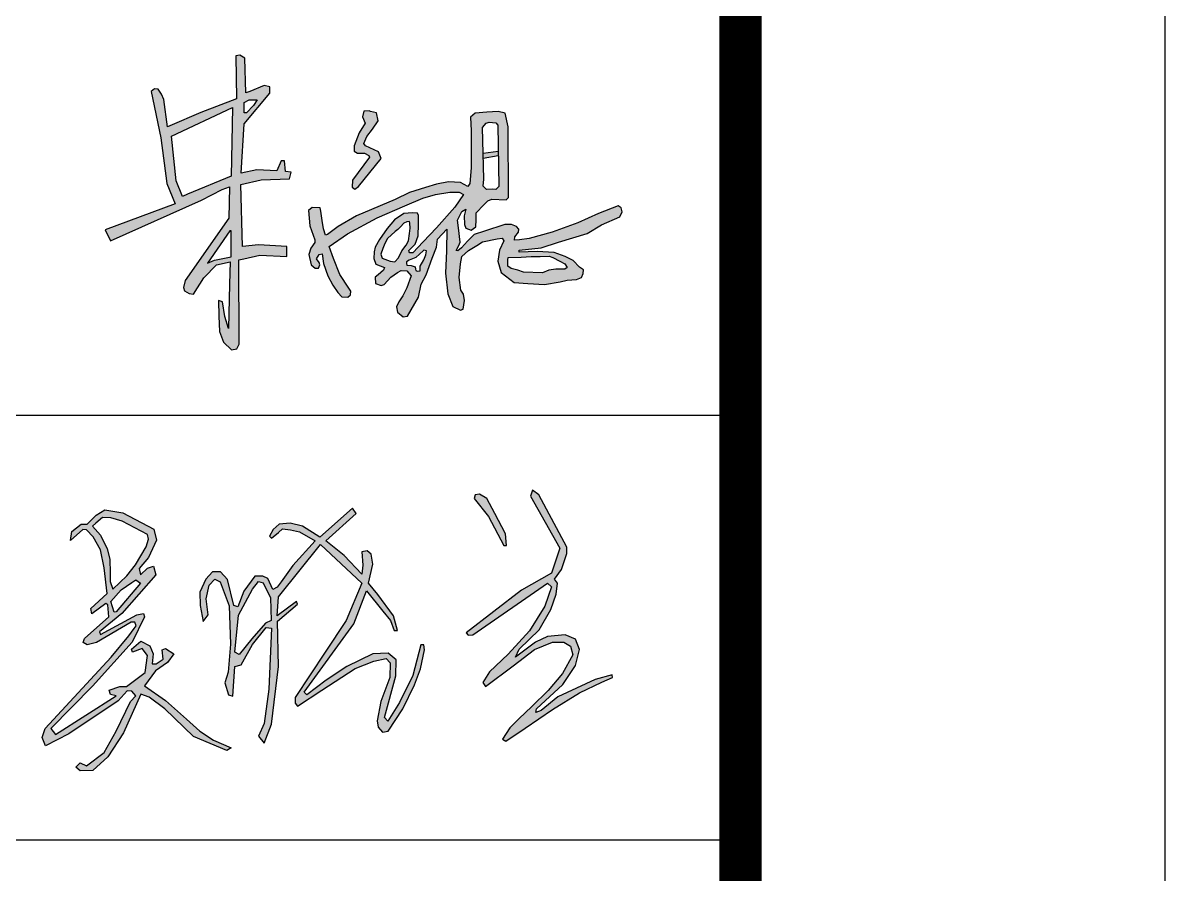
# Model space of a CAD drawing. Extents: x -417156 to 1571408, y 205758 to 1045562.
# Drawn here: x 1388418 to 1393798, y 906170 to 910179 of the extents above; entities that cross this region are included whole.
import ezdxf

# ---------------------------------------------------------------- set-up
doc = ezdxf.new("R2010")
doc.units = 0
doc.header["$LTSCALE"] = 1000
doc.header["$MEASUREMENT"] = 0
doc.layers.get('0').update_dxf_attribs({"linetype": 'CONTINUOUS'})
doc.layers.add('PUB_TITLE', color=4, linetype='CONTINUOUS')

msp = doc.modelspace()

# ---------------------------------------------------------------- hatches: boundary and pattern name
h = msp.add_hatch(color=7)
h.paths.add_polyline_path([(1389444.5, 909418.1), (1389541, 909439.5), (1389673.7, 909444.2), (1389682.5, 909475.7), (1389655.7, 909479.6), (1389650.5, 909529), (1389634.9, 909529.3), (1389615.1, 909482.1), (1389520.1, 909487.5), (1389446.2, 909471.8), (1389459.8, 909703.3), (1389580.9, 909847.5), (1389581.4, 909877.4), (1389554.1, 909883.9), (1389487.5, 909856.8), (1389468.8, 909849.5), (1389463.8, 910013.1), (1389439.4, 910027.5), (1389421, 910024), (1389423.9, 909821.1), (1389256.7, 909757.8), (1389110.3, 909693.8), (1389098.8, 909689.8), (1389081.9, 909818.4), (1389071.7, 909843.7), (1389056.2, 909867.2), (1389038, 909868.5), (1389022.6, 909856.7), (1389067.9, 909637.7), (1389096.9, 909422.3), (1389135.8, 909327.7), (1388805.7, 909204), (1388830.8, 909153), (1389259.4, 909344.6), (1389357.1, 909395.1), (1389391.7, 909406.6), (1389387.6, 909258.9), (1389182.4, 908965.6), (1389174.1, 908933.7), (1389179.6, 908917.6), (1389201.5, 908904.1), (1389222.4, 908902.3), (1389270.8, 908978.4), (1389329.6, 909039.7), (1389394.5, 909053.7), (1389390.8, 908949.3), (1389387.5, 908739.4), (1389369.5, 908797.1), (1389358.9, 908866), (1389339.8, 908871.7), (1389341.7, 908798.3), (1389343.7, 908726.2), (1389363.5, 908675), (1389400.6, 908639.6), (1389425.8, 908643.9), (1389437.3, 908666.1), (1389436, 909062.6), (1389459.4, 909067.7), (1389534, 909085.6), (1389661.8, 909078.6), (1389661.8, 909126.2), (1389528.5, 909133.7), (1389451.9, 909125.4)])
h.paths.add_polyline_path([(1389399.5, 909456.8), (1389194.2, 909373.2), (1389170.8, 909361.8), (1389140.4, 909435.1), (1389118, 909645.1), (1389405.7, 909780.2)], flags=16)
h.paths.add_polyline_path([(1389399.4, 909200.2), (1389399.4, 909077.9), (1389320.3, 909062.2), (1389287.5, 909047.1), (1389392.4, 909200.2)], flags=16)
h.paths.add_polyline_path([(1389459.8, 909755.6), (1389459.8, 909804.4), (1389483.5, 909817.4), (1389521.3, 909817.4), (1389504.8, 909790.7), (1389471.7, 909756.4)], flags=16)
h = msp.add_hatch(color=7)
h.paths.add_polyline_path([(1390626.9, 909349.8), (1390694.2, 909345.8), (1390705.9, 909357.5), (1390703.4, 909689.7), (1390689.4, 909754.6), (1390657.3, 909761.7), (1390603.1, 909759.1), (1390548.9, 909753.5), (1390526.2, 909735.2), (1390530, 909670.6), (1390529, 909496.6), (1390523.6, 909422.2), (1390514.1, 909408.2), (1390478.6, 909427), (1390423.3, 909430), (1390366, 909419), (1390315.2, 909404.6), (1390238.4, 909380.6), (1390171.1, 909347.2), (1389989.5, 909269.8), (1389902.9, 909220.2), (1389853.3, 909183.3), (1389843, 909179.6), (1389833.5, 909209.8), (1389827.9, 909248.8), (1389821.6, 909292.2), (1389817.9, 909308.7), (1389781.3, 909309.5), (1389763.8, 909296), (1389770.1, 909222.8), (1389793.2, 909158.3), (1389792.8, 909144.4), (1389773.8, 909118.7), (1389765.4, 909089), (1389776, 909040.3), (1389795.6, 909023.5), (1389810.8, 909024.7), (1389816.4, 909039.8), (1389813, 909051.5), (1389800.8, 909067.8), (1389813.9, 909088.4), (1389827.3, 909091.2), (1389834.6, 909045.7), (1389854.8, 908987.5), (1389877.8, 908943.8), (1389902.4, 908909.7), (1389920.9, 908888.4), (1389948, 908887), (1389961.8, 908898.1), (1389962.6, 908916.6), (1389952.8, 908930.3), (1389911.6, 908993.7), (1389881.8, 909070.1), (1389861.3, 909126), (1389947.1, 909185.7), (1390086.6, 909261.5), (1390216.5, 909318.3), (1390302.2, 909354.4), (1390361, 909371.4), (1390429.8, 909381.4), (1390473.7, 909381.4), (1390493.6, 909370.7), (1390452.5, 909311.3), (1390366, 909213.4), (1390303.6, 909148.8), (1390254.7, 909095.7), (1390241, 909096.3), (1390236.8, 909100.9), (1390235.4, 909107.5), (1390265.9, 909136.9), (1390279.8, 909177.1), (1390281.1, 909230.6), (1390281.5, 909272.5), (1390276.9, 909283), (1390253, 909284.9), (1390212.4, 909282.1), (1390168.9, 909251.5), (1390134.7, 909211.2), (1390097.2, 909159.7), (1390078.1, 909123.7), (1390073.1, 909100.7), (1390071.1, 909069.2), (1390080.6, 909042.3), (1390100.3, 909034.8), (1390121.6, 909027.7), (1390116.9, 909014.1), (1390091.9, 908993.2), (1390078, 908981.8), (1390079, 908952.7), (1390105.9, 908942.8), (1390120.3, 908947.2), (1390151.7, 908982.1), (1390182.6, 909003.5), (1390200.6, 909013), (1390227, 909011.5), (1390247.4, 908988.6), (1390226, 908931.3), (1390207, 908894.5), (1390188.6, 908865.6), (1390177.6, 908841.6), (1390182.6, 908817.7), (1390209, 908795.3), (1390229, 908797.8), (1390282.1, 908887), (1390294.1, 908949.3), (1390317.4, 908993.4), (1390345.4, 909071.4), (1390366, 909122.4), (1390370.5, 909160.9), (1390415.3, 909208.3), (1390413.5, 909105.4), (1390408.1, 909000.7), (1390420.1, 908904), (1390443.9, 908844), (1390480.1, 908827.1), (1390492.6, 908831.6), (1390498.2, 908872.3), (1390493.7, 908901.7), (1390480.6, 908920.2), (1390473.3, 908980.1), (1390479, 909045.2), (1390486.2, 909079.4), (1390517.1, 909107.4), (1390556.3, 909130.9), (1390583.2, 909148.2), (1390652.1, 909162.8), (1390676.2, 909165), (1390684, 909152.4), (1390663.3, 909108.5), (1390655.5, 909056.8), (1390670.4, 909003.1), (1390732.2, 908956.2), (1390795.9, 908951.3), (1390874.5, 908947), (1390948.9, 908960.5), (1390981.6, 908968.4), (1391026.3, 908970.5), (1391048.9, 908979.7), (1391057.4, 908998.8), (1391058.5, 909016.4), (1391039.9, 909029.4), (1391010.1, 909059.5), (1390971.6, 909078.7), (1390919.8, 909097.6), (1390840.6, 909102.3), (1390754.9, 909099.1), (1390755.4, 909109.1), (1390859.5, 909120.5), (1390940.3, 909146.9), (1391075.9, 909187.9), (1391143.7, 909228.2), (1391229.5, 909265.7), (1391241.4, 909289.6), (1391236, 909309), (1391222.5, 909317.9), (1391129.4, 909281.3), (1391031.8, 909238.3), (1390910.9, 909193.6), (1390803.4, 909164.1), (1390756.8, 909156.9), (1390733.5, 909156), (1390735.9, 909171.7), (1390751.9, 909193.9), (1390754.5, 909208.5), (1390742.5, 909220.9), (1390719.9, 909229.7), (1390688.5, 909229.7), (1390592.9, 909198.6), (1390543.5, 909182.7), (1390511.6, 909151.7), (1390483.5, 909119.6), (1390466.6, 909106.4), (1390459.6, 909106.9), (1390462.3, 909114.1), (1390468.6, 909124.1), (1390473.9, 909138.5), (1390477.1, 909146.8), (1390470.4, 909213.3), (1390465.9, 909250.1), (1390485.4, 909290.9), (1390504.3, 909301.9), (1390496.8, 909271), (1390497.8, 909229.7), (1390504.8, 909212.8), (1390529.2, 909203.8), (1390551.1, 909218.2), (1390553.1, 909251.1), (1390553.2, 909285.1), (1390589, 909321.9), (1390608.5, 909341.8)])
h.paths.add_polyline_path([(1390585.4, 909410.2), (1390588.8, 909443.2), (1390583.7, 909687), (1390599.7, 909707.3), (1390614.7, 909711.3), (1390645.8, 909708.6), (1390655.1, 909698), (1390659.1, 909408.1), (1390645.9, 909394), (1390628, 909395.6), (1390601.7, 909395.1)], flags=16)
h.paths.add_polyline_path([(1390704.6, 909074.5), (1390764.8, 909075.3), (1390812.9, 909078.4), (1390854.7, 909078.8), (1390897.2, 909080.4), (1390914.2, 909074.5), (1390946.5, 909057.6), (1390971.3, 909043.8), (1390981.9, 909027.3), (1390970.1, 909020.2), (1390927.6, 909019.8), (1390896, 909015.1), (1390866.1, 909002.9), (1390775.5, 909005.6), (1390749.5, 909015.1), (1390717.2, 909022.5), (1390701.8, 909033.6), (1390702.2, 909063.1)], flags=16)
h.paths.add_polyline_path([(1390241.3, 909236.8), (1390241.8, 909212.9), (1390238.8, 909188), (1390234.8, 909152.7), (1390222.8, 909133.2), (1390202.9, 909105.3), (1390187.5, 909072.5), (1390170.5, 909054.5), (1390148.1, 909056.5), (1390110.2, 909071.6), (1390104.7, 909090), (1390113.7, 909117.4), (1390123.7, 909140.3), (1390135.1, 909163.6), (1390171.2, 909196.4), (1390184.2, 909205.8), (1390196.6, 909218.8), (1390213.1, 909235.3), (1390227.1, 909243), (1390238.5, 909243.2)], flags=16)
h.paths.add_polyline_path([(1390319.7, 909106.1), (1390316.3, 909087.7), (1390306.8, 909063.1), (1390290, 909034), (1390288.7, 909011.7), (1390276, 909009.3), (1390269.2, 909012.8), (1390266.8, 909020.2), (1390265.9, 909030.5), (1390246.6, 909036.3), (1390226.1, 909038.8), (1390224.8, 909046), (1390225.8, 909054), (1390237.7, 909061.5), (1390269.2, 909074.1), (1390303.9, 909106.2), (1390307.3, 909108.4)], flags=16)
for points in [[(1390106.3, 909540.4), (1390092.4, 909571.3), (1390031.3, 909600.6), (1390024.8, 909610.5), (1390037.7, 909644.9), (1390065.6, 909678.2), (1390090.9, 909717.3), (1390083.7, 909754.9), (1390055.2, 909761.8), (1390049, 909765.8), (1390024.6, 909762.8), (1390017.6, 909736.9), (1390030.6, 909706.5), (1390001.7, 909660.7), (1389978.2, 909601), (1389978.3, 909575.3), (1389993.8, 909565.2), (1390027.4, 909565.2), (1390048, 909554.9), (1390050.9, 909546.8), (1389970.2, 909438.8), (1389969.2, 909406.3), (1389981.1, 909395.4), (1389999.6, 909408.8)], [(1390656.8, 909575.4), (1390586.2, 909565.1), (1390586.8, 909539.8), (1390657.1, 909553.1)]]:
    msp.add_hatch(color=7).paths.add_polyline_path(points)
h = msp.add_hatch(color=256)
h.paths.add_polyline_path([(1390847.8, 907956.8), (1390819.1, 907978.7), (1390808.5, 907949.7), (1390946.9, 907705.1), (1390907.2, 907587.1), (1390766.7, 907507.2), (1390506.3, 907307), (1390515, 907296.4), (1390537.3, 907297.3), (1390889.6, 907540.1), (1390908, 907523.6), (1390876.1, 907431.7), (1390804.4, 907316.7), (1390704.6, 907205.9), (1390615.5, 907123.7), (1390584.5, 907072.5), (1390597.1, 907054.1), (1390726.8, 907151.8), (1390827.6, 907227.7), (1390913, 907263.1), (1390965.2, 907263.1), (1390998.1, 907243.8), (1391007.8, 907203.2), (1390960.4, 907115.2), (1390892.6, 907034.5), (1390815.1, 906960), (1390754, 906901.3), (1390711.2, 906860.1), (1390677.7, 906806.3), (1390693.2, 906796.6), (1390783.2, 906857.5), (1390913, 906945.4), (1391040.3, 907023.6), (1391144.7, 907074.4), (1391194.9, 907096.1), (1391192.9, 907108.3), (1391114.2, 907087.3), (1390938.5, 907005.3), (1390858.5, 906941.6), (1390834.1, 906931.4), (1390836.8, 906949.7), (1390960.9, 907063.6), (1391020.6, 907153.7), (1391039, 907227.9), (1391021.4, 907277.4), (1390972.5, 907297), (1390888.4, 907289.6), (1390832.8, 907263.1), (1390763.6, 907211.7), (1390737.7, 907192.4), (1390755.5, 907230.6), (1390849.1, 907320.7), (1390904.7, 907417.2), (1390929.2, 907489.7), (1390936.6, 907540.6), (1390921.7, 907560.2), (1390955.7, 907605.4), (1390980.8, 907680.6), (1390979.4, 907709.7)])
h.paths.add_polyline_path([(1390569.1, 907960.5), (1390548.3, 907956.7), (1390544.1, 907940.1), (1390610.6, 907854.9), (1390682.7, 907718.8), (1390696, 907718.8), (1390690.5, 907772.7), (1390640.4, 907869), (1390603.6, 907939.7)], flags=17)
h.paths.add_polyline_path([(1389496, 907279.1), (1389436.3, 907204.6), (1389417.1, 907215.7), (1389434.3, 907390.8), (1389499.1, 907513.2), (1389528.7, 907549.2), (1389550.7, 907542.8), (1389584, 907471.9), (1389587.6, 907364.9), (1389561.3, 907352.1)], flags=16)
h.paths.add_polyline_path([(1389253.6, 907435.5), (1389267.9, 907359.8), (1389290.7, 907391.5), (1389281.8, 907467.6), (1389295.6, 907531.8), (1389322.4, 907559.5), (1389347.1, 907547.7), (1389389.6, 907434), (1389396.6, 907254.1), (1389385.7, 907122.1), (1389369.8, 907071.7), (1389386.6, 907014.3), (1389406.4, 907008.4), (1389417.3, 907148.8), (1389446, 907155.7), (1389500.4, 907251.6), (1389564.8, 907332.7), (1389589.5, 907328.7), (1389576.6, 907042), (1389554.8, 906880.4), (1389528.1, 906820.1), (1389554.8, 906787.5), (1389589.5, 906877.5), (1389622.2, 907148.8), (1389617.5, 907361.3), (1389711.1, 907441.6), (1389706.9, 907454.1), (1389615.4, 907386.2), (1389621.7, 907476.9), (1389820.5, 907723.3), (1390015.2, 907541.3), (1389941.5, 907365.3), (1389842, 907215.5), (1389700.9, 907003), (1389701.2, 906975.1), (1389711.9, 906961.4), (1389826.7, 907036.3), (1389983.7, 907138.8), (1390070.7, 907173.1), (1390129.1, 907185.3), (1390147.4, 907166.2), (1390145.9, 907095.9), (1390103.8, 906984), (1390086.2, 906892.3), (1390090.8, 906862.5), (1390112.2, 906839.5), (1390138.3, 906844.1), (1390207.9, 906949.6), (1390262.3, 907062.2), (1390290.2, 907136.7), (1390309.8, 907226.2), (1390306.8, 907249.6), (1390292.5, 907251.1), (1390254.8, 907106.5), (1390191.5, 906978.6), (1390136.4, 906890.1), (1390122.1, 906908.9), (1390174.8, 907104.2), (1390175.6, 907179.5), (1390139.4, 907211.2), (1390066.3, 907207.4), (1389943.5, 907148.7), (1389846.3, 907083.2), (1389755.8, 907014.7), (1389743.1, 907026.8), (1389977.5, 907349), (1390037.4, 907505.2), (1390114.3, 907409.2), (1390150.3, 907364.2), (1390166.6, 907318.5), (1390183.2, 907318.5), (1390164, 907387.4), (1390090.4, 907487.3), (1390046.5, 907540.5), (1390066.5, 907630.2), (1390058.2, 907676.8), (1390039.9, 907693.4), (1390014.1, 907687.6), (1390020, 907625.2), (1390014.1, 907582.9), (1389931, 907670.9), (1389845.7, 907739.4), (1389988.7, 907868.7), (1389970.4, 907894.3), (1389816.2, 907756.6), (1389734.8, 907809.5), (1389677.2, 907823.1), (1389626.1, 907818.1), (1389596.5, 907793.6), (1389579.3, 907762.7), (1389589.3, 907753.3), (1389621.8, 907780), (1389641.6, 907796.2), (1389678.7, 907792.2), (1389721.7, 907781.8), (1389794.4, 907740), (1389689.4, 907623.2), (1389634.4, 907547.1), (1389615.7, 907521.2), (1389595, 907510.8), (1389572.3, 907563.2), (1389548.1, 907573.8), (1389510.2, 907573.8), (1389458.6, 907503), (1389430.4, 907429.9), (1389411.2, 907436), (1389382.3, 907558), (1389349, 907594.3), (1389311.6, 907594.8), (1389279.3, 907559.5), (1389252.1, 907498.5)])
h.paths.add_polyline_path([(1388848.3, 907403.8), (1388831.8, 907454.3), (1388881.8, 907509.3), (1388931.4, 907543.8), (1388950, 907556.8), (1388972.4, 907541.3), (1388857.8, 907405.8)], flags=16)
h.paths.add_polyline_path([(1388830, 907548), (1388841.5, 907512.4), (1388908.6, 907574.7), (1388949.4, 907626.5), (1388998.4, 907711.5), (1389009.2, 907747.8), (1389005.8, 907769.9), (1388886.1, 907832.7), (1388832.2, 907848.9), (1388793.1, 907849.9), (1388762.6, 907823.5), (1388746.6, 907809.7), (1388783.9, 907766.1), (1388814.9, 907702.7), (1388828.2, 907653.6), (1388829.7, 907588.1)], flags=16)
h.paths.add_polyline_path([(1388701.3, 907794.1), (1388642.8, 907741), (1388648.2, 907784.2), (1388692.7, 907818.4), (1388720.5, 907819.1), (1388764.2, 907860.4), (1388803.9, 907885.8), (1388888.8, 907871.5), (1389035.7, 907795.3), (1389048.4, 907743), (1389010.3, 907662.1), (1388965.8, 907610.5), (1388972.2, 907579.6), (1389004.7, 907612.1), (1389033.3, 907620.1), (1389045.1, 907579.7), (1388884.5, 907397.2), (1388779.4, 907312.3), (1388783.8, 907299.2), (1388954.6, 907392), (1388987, 907398.1), (1388991.4, 907382.4), (1388933.2, 907263.4), (1388746.3, 907055.8), (1388549.5, 906857), (1388572.5, 906828.4), (1388858.4, 907010.8), (1388830.9, 907016.3), (1388824.3, 907037.1), (1388874.9, 907054.7), (1388905.7, 907053.6), (1388994.8, 907119.5), (1389004.6, 907200.8), (1388980.5, 907232.7), (1388934.3, 907215.1), (1388929.9, 907230.5), (1388973.9, 907267.8), (1389016.7, 907245.8), (1389032.1, 907207.4), (1389027.7, 907160.2), (1389045.3, 907161.3), (1389079.4, 907182.1), (1389075, 907226.1), (1389089.3, 907232.7), (1389130, 907208.5), (1389099.2, 907166.7), (1389043.1, 907128.3), (1388991.5, 907058), (1389090.4, 906988.8), (1389189.4, 906899.8), (1389251.4, 906844.1), (1389316.1, 906801.6), (1389398.5, 906765.3), (1389378.7, 906752.2), (1389222.6, 906819.2), (1389087.4, 906948.8), (1389012.6, 907003.7), (1388974.1, 907018), (1388892.8, 906836.7), (1388818, 906723.6), (1388747.1, 906658), (1388688.6, 906656.5), (1388668.5, 906674.9), (1388687.8, 906694.9), (1388718.6, 906681.1), (1388801.8, 906743.4), (1388857.3, 906843.2), (1388925.1, 906984), (1388949.8, 907010.2), (1388931.3, 907032.5), (1388909.7, 907033.3), (1388867.4, 906986.3), (1388634.7, 906831.6), (1388524.5, 906774.7), (1388508.4, 906814.7), (1388523.8, 906856.3), (1388834.2, 907191.5), (1388916.7, 907292.7), (1388942, 907326.8), (1388951.4, 907339.5), (1388946.2, 907356.7), (1388928, 907357.4), (1388765.1, 907260.8), (1388720.4, 907250.7), (1388702.8, 907261.5), (1388708.9, 907279.8), (1388823.2, 907382), (1388819.2, 907438), (1388809.2, 907444.7), (1388742.5, 907396), (1388738.5, 907422), (1388815.2, 907492.7), (1388801.6, 907612.8), (1388783.4, 907698), (1388749.4, 907758.4), (1388718.3, 907792.4)])

# ---------------------------------------------------------------- linework, layer by layer
for p, q in [((1390548.3, 907956.7), (1390544.1, 907940.1)), ((1390544.1, 907940.1), (1390610.6, 907854.9)), ((1390569.1, 907960.5), (1390548.3, 907956.7)), ((1390603.6, 907939.7), (1390569.1, 907960.5)), ((1390640.4, 907869), (1390603.6, 907939.7)), ((1390819.1, 907978.7), (1390808.5, 907949.7)), ((1390808.5, 907949.7), (1390946.9, 907705.1)), ((1390847.8, 907956.8), (1390819.1, 907978.7)), ((1390979.4, 907709.7), (1390847.8, 907956.8)), ((1388764.2, 907860.4), (1388803.9, 907885.8)), ((1388803.9, 907885.8), (1388888.8, 907871.5)), ((1389970.4, 907894.3), (1389816.2, 907756.6)), ((1389988.7, 907868.7), (1389970.4, 907894.3)), ((1388720.5, 907819.1), (1388764.2, 907860.4)), ((1388793.1, 907849.9), (1388762.6, 907823.5)), ((1388832.2, 907848.9), (1388793.1, 907849.9)), ((1388886.1, 907832.7), (1388832.2, 907848.9)), ((1389005.8, 907769.9), (1388886.1, 907832.7)), ((1388888.8, 907871.5), (1389035.7, 907795.3)), ((1389845.7, 907739.4), (1389988.7, 907868.7)), ((1390610.6, 907854.9), (1390682.7, 907718.8)), ((1390690.5, 907772.7), (1390640.4, 907869)), ((1388701.3, 907794.1), (1388642.8, 907741)), ((1388642.8, 907741), (1388648.2, 907784.2)), ((1388648.2, 907784.2), (1388692.7, 907818.4)), ((1388692.7, 907818.4), (1388720.5, 907819.1)), ((1388718.3, 907792.4), (1388701.3, 907794.1)), ((1388749.4, 907758.4), (1388718.3, 907792.4)), ((1388762.6, 907823.5), (1388746.6, 907809.7)), ((1388746.6, 907809.7), (1388783.9, 907766.1)), ((1389035.7, 907795.3), (1389048.4, 907743)), ((1389596.5, 907793.6), (1389579.3, 907762.7)), ((1389589.3, 907753.3), (1389621.8, 907780)), ((1389626.1, 907818.1), (1389596.5, 907793.6)), ((1389621.8, 907780), (1389641.6, 907796.2)), ((1389677.2, 907823.1), (1389626.1, 907818.1)), ((1389641.6, 907796.2), (1389678.7, 907792.2)), ((1389734.8, 907809.5), (1389677.2, 907823.1)), ((1389678.7, 907792.2), (1389721.7, 907781.8)), ((1389721.7, 907781.8), (1389794.4, 907740)), ((1389816.2, 907756.6), (1389734.8, 907809.5)), ((1388783.4, 907698), (1388749.4, 907758.4)), ((1388783.9, 907766.1), (1388814.9, 907702.7)), ((1388998.4, 907711.5), (1389009.2, 907747.8)), ((1389009.2, 907747.8), (1389005.8, 907769.9)), ((1389048.4, 907743), (1389010.3, 907662.1)), ((1389579.3, 907762.7), (1389589.3, 907753.3)), ((1389621.7, 907476.9), (1389820.5, 907723.3)), ((1389794.4, 907740), (1389689.4, 907623.2)), ((1389820.5, 907723.3), (1390015.2, 907541.3)), ((1389931, 907670.9), (1389845.7, 907739.4)), ((1390696, 907718.8), (1390690.5, 907772.7)), ((1388801.6, 907612.8), (1388783.4, 907698)), ((1388814.9, 907702.7), (1388828.2, 907653.6)), ((1388949.4, 907626.5), (1388998.4, 907711.5)), ((1390014.1, 907582.9), (1389931, 907670.9)), ((1390039.9, 907693.4), (1390014.1, 907687.6)), ((1390014.1, 907687.6), (1390020, 907625.2)), ((1390058.2, 907676.8), (1390039.9, 907693.4)), ((1390066.5, 907630.2), (1390058.2, 907676.8)), ((1390682.7, 907718.8), (1390696, 907718.8)), ((1390946.9, 907705.1), (1390907.2, 907587.1)), ((1390955.7, 907605.4), (1390980.8, 907680.6)), ((1390980.8, 907680.6), (1390979.4, 907709.7)), ((1388828.2, 907653.6), (1388829.7, 907588.1)), ((1388908.6, 907574.7), (1388949.4, 907626.5)), ((1389010.3, 907662.1), (1388965.8, 907610.5)), ((1389004.7, 907612.1), (1389033.3, 907620.1)), ((1389033.3, 907620.1), (1389045.1, 907579.7)), ((1389689.4, 907623.2), (1389634.4, 907547.1)), ((1390020, 907625.2), (1390014.1, 907582.9)), ((1390046.5, 907540.5), (1390066.5, 907630.2)), ((1388815.2, 907492.7), (1388801.6, 907612.8)), ((1388829.7, 907588.1), (1388830, 907548)), ((1388841.5, 907512.4), (1388908.6, 907574.7)), ((1389045.1, 907579.7), (1388884.5, 907397.2)), ((1388965.8, 907610.5), (1388972.2, 907579.6)), ((1388972.2, 907579.6), (1389004.7, 907612.1)), ((1389311.6, 907594.8), (1389279.3, 907559.5)), ((1389349, 907594.3), (1389311.6, 907594.8)), ((1389382.3, 907558), (1389349, 907594.3)), ((1389510.2, 907573.8), (1389458.6, 907503)), ((1389548.1, 907573.8), (1389510.2, 907573.8)), ((1389572.3, 907563.2), (1389548.1, 907573.8)), ((1389595, 907510.8), (1389572.3, 907563.2)), ((1390907.2, 907587.1), (1390766.7, 907507.2)), ((1390921.7, 907560.2), (1390955.7, 907605.4)), ((1388830, 907548), (1388841.5, 907512.4)), ((1388831.8, 907454.3), (1388881.8, 907509.3)), ((1388972.4, 907541.3), (1388857.8, 907405.8)), ((1388881.8, 907509.3), (1388931.4, 907543.8)), ((1388931.4, 907543.8), (1388950, 907556.8)), ((1388950, 907556.8), (1388972.4, 907541.3)), ((1389279.3, 907559.5), (1389252.1, 907498.5)), ((1389281.8, 907467.6), (1389295.6, 907531.8)), ((1389295.6, 907531.8), (1389322.4, 907559.5)), ((1389322.4, 907559.5), (1389347.1, 907547.7)), ((1389347.1, 907547.7), (1389389.6, 907434)), ((1389411.2, 907436), (1389382.3, 907558)), ((1389434.3, 907390.8), (1389499.1, 907513.2)), ((1389499.1, 907513.2), (1389528.7, 907549.2)), ((1389528.7, 907549.2), (1389550.7, 907542.8)), ((1389550.7, 907542.8), (1389584, 907471.9)), ((1389615.7, 907521.2), (1389595, 907510.8)), ((1389634.4, 907547.1), (1389615.7, 907521.2)), ((1390015.2, 907541.3), (1389941.5, 907365.3)), ((1390090.4, 907487.3), (1390046.5, 907540.5)), ((1390537.3, 907297.3), (1390889.6, 907540.1)), ((1390908, 907523.6), (1390876.1, 907431.7)), ((1390889.6, 907540.1), (1390908, 907523.6)), ((1390936.6, 907540.6), (1390921.7, 907560.2)), ((1390929.2, 907489.7), (1390936.6, 907540.6)), ((1388738.5, 907422), (1388815.2, 907492.7)), ((1388848.3, 907403.8), (1388831.8, 907454.3)), ((1389252.1, 907498.5), (1389253.6, 907435.5)), ((1389290.7, 907391.5), (1389281.8, 907467.6)), ((1389458.6, 907503), (1389430.4, 907429.9)), ((1389584, 907471.9), (1389587.6, 907364.9)), ((1389615.4, 907386.2), (1389621.7, 907476.9)), ((1389706.9, 907454.1), (1389615.4, 907386.2)), ((1389711.1, 907441.6), (1389706.9, 907454.1)), ((1389977.5, 907349), (1390037.4, 907505.2)), ((1390037.4, 907505.2), (1390114.3, 907409.2)), ((1390164, 907387.4), (1390090.4, 907487.3)), ((1390766.7, 907507.2), (1390506.3, 907307)), ((1390904.7, 907417.2), (1390929.2, 907489.7)), ((1388742.5, 907396), (1388738.5, 907422)), ((1388809.2, 907444.7), (1388742.5, 907396)), ((1388819.2, 907438), (1388809.2, 907444.7)), ((1388823.2, 907382), (1388819.2, 907438)), ((1388857.8, 907405.8), (1388848.3, 907403.8)), ((1389253.6, 907435.5), (1389267.9, 907359.8)), ((1389389.6, 907434), (1389396.6, 907254.1)), ((1389430.4, 907429.9), (1389411.2, 907436)), ((1389617.5, 907361.3), (1389711.1, 907441.6)), ((1390114.3, 907409.2), (1390150.3, 907364.2)), ((1390876.1, 907431.7), (1390804.4, 907316.7)), ((1390849.1, 907320.7), (1390904.7, 907417.2)), ((1388708.9, 907279.8), (1388823.2, 907382)), ((1388928, 907357.4), (1388765.1, 907260.8)), ((1388884.5, 907397.2), (1388779.4, 907312.3)), ((1388783.8, 907299.2), (1388954.6, 907392)), ((1388946.2, 907356.7), (1388928, 907357.4)), ((1388991.4, 907382.4), (1388933.2, 907263.4)), ((1388951.4, 907339.5), (1388946.2, 907356.7)), ((1388954.6, 907392), (1388987, 907398.1)), ((1388987, 907398.1), (1388991.4, 907382.4)), ((1389267.9, 907359.8), (1389290.7, 907391.5)), ((1389417.1, 907215.7), (1389434.3, 907390.8)), ((1389561.3, 907352.1), (1389496, 907279.1)), ((1389587.6, 907364.9), (1389561.3, 907352.1)), ((1389622.2, 907148.8), (1389617.5, 907361.3)), ((1389743.1, 907026.8), (1389977.5, 907349)), ((1389941.5, 907365.3), (1389842, 907215.5)), ((1390150.3, 907364.2), (1390166.6, 907318.5)), ((1390183.2, 907318.5), (1390164, 907387.4)), ((1388779.4, 907312.3), (1388783.8, 907299.2)), ((1388834.2, 907191.5), (1388916.7, 907292.7)), ((1388916.7, 907292.7), (1388942, 907326.8)), ((1388942, 907326.8), (1388951.4, 907339.5)), ((1389500.4, 907251.6), (1389564.8, 907332.7)), ((1389564.8, 907332.7), (1389589.5, 907328.7)), ((1389589.5, 907328.7), (1389576.6, 907042)), ((1390166.6, 907318.5), (1390183.2, 907318.5)), ((1390506.3, 907307), (1390515, 907296.4)), ((1390515, 907296.4), (1390537.3, 907297.3)), ((1390804.4, 907316.7), (1390704.6, 907205.9)), ((1390755.5, 907230.6), (1390849.1, 907320.7)), ((1390972.5, 907297), (1390888.4, 907289.6)), ((1391021.4, 907277.4), (1390972.5, 907297)), ((1388702.8, 907261.5), (1388708.9, 907279.8)), ((1388720.4, 907250.7), (1388702.8, 907261.5)), ((1388765.1, 907260.8), (1388720.4, 907250.7)), ((1388933.2, 907263.4), (1388746.3, 907055.8)), ((1388929.9, 907230.5), (1388973.9, 907267.8)), ((1388973.9, 907267.8), (1389016.7, 907245.8)), ((1389016.7, 907245.8), (1389032.1, 907207.4)), ((1389396.6, 907254.1), (1389385.7, 907122.1)), ((1389496, 907279.1), (1389436.3, 907204.6)), ((1389446, 907155.7), (1389500.4, 907251.6)), ((1390292.5, 907251.1), (1390254.8, 907106.5)), ((1390306.8, 907249.6), (1390292.5, 907251.1)), ((1390309.8, 907226.2), (1390306.8, 907249.6)), ((1390832.8, 907263.1), (1390763.6, 907211.7)), ((1390827.6, 907227.7), (1390913, 907263.1)), ((1390888.4, 907289.6), (1390832.8, 907263.1)), ((1390913, 907263.1), (1390965.2, 907263.1)), ((1390965.2, 907263.1), (1390998.1, 907243.8)), ((1390998.1, 907243.8), (1391007.8, 907203.2)), ((1391039, 907227.9), (1391021.4, 907277.4)), ((1388523.8, 906856.3), (1388834.2, 907191.5)), ((1388934.3, 907215.1), (1388929.9, 907230.5)), ((1388980.5, 907232.7), (1388934.3, 907215.1)), ((1388934.3, 907215.1), (1388934.3, 907215.1)), ((1389004.6, 907200.8), (1388980.5, 907232.7)), ((1388994.8, 907119.5), (1389004.6, 907200.8)), ((1389032.1, 907207.4), (1389027.7, 907160.2)), ((1389075, 907226.1), (1389089.3, 907232.7)), ((1389079.4, 907182.1), (1389075, 907226.1)), ((1389089.3, 907232.7), (1389130, 907208.5)), ((1389130, 907208.5), (1389099.2, 907166.7)), ((1389436.3, 907204.6), (1389417.1, 907215.7)), ((1389842, 907215.5), (1389700.9, 907003)), ((1390066.3, 907207.4), (1389943.5, 907148.7)), ((1390139.4, 907211.2), (1390066.3, 907207.4)), ((1390070.7, 907173.1), (1390129.1, 907185.3)), ((1390129.1, 907185.3), (1390147.4, 907166.2)), ((1390175.6, 907179.5), (1390139.4, 907211.2)), ((1390290.2, 907136.7), (1390309.8, 907226.2)), ((1390704.6, 907205.9), (1390615.5, 907123.7)), ((1390726.8, 907151.8), (1390827.6, 907227.7)), ((1390737.7, 907192.4), (1390755.5, 907230.6)), ((1390763.6, 907211.7), (1390737.7, 907192.4)), ((1391007.8, 907203.2), (1390960.4, 907115.2)), ((1391020.6, 907153.7), (1391039, 907227.9)), ((1389027.7, 907160.2), (1389045.3, 907161.3)), ((1389099.2, 907166.7), (1389043.1, 907128.3)), ((1389045.3, 907161.3), (1389079.4, 907182.1)), ((1389406.4, 907008.4), (1389417.3, 907148.8)), ((1389417.3, 907148.8), (1389446, 907155.7)), ((1389589.5, 906877.5), (1389622.2, 907148.8)), ((1389826.7, 907036.3), (1389983.7, 907138.8)), ((1389943.5, 907148.7), (1389846.3, 907083.2)), ((1389983.7, 907138.8), (1390070.7, 907173.1)), ((1390147.4, 907166.2), (1390145.9, 907095.9)), ((1390174.8, 907104.2), (1390175.6, 907179.5)), ((1390262.3, 907062.2), (1390290.2, 907136.7)), ((1390597.1, 907054.1), (1390726.8, 907151.8)), ((1390960.9, 907063.6), (1391020.6, 907153.7)), ((1388905.7, 907053.6), (1388994.8, 907119.5)), ((1389043.1, 907128.3), (1388991.5, 907058)), ((1389385.7, 907122.1), (1389369.8, 907071.7)), ((1389846.3, 907083.2), (1389755.8, 907014.7)), ((1390145.9, 907095.9), (1390103.8, 906984)), ((1390122.1, 906908.9), (1390174.8, 907104.2)), ((1390254.8, 907106.5), (1390191.5, 906978.6)), ((1390615.5, 907123.7), (1390584.5, 907072.5)), ((1390960.4, 907115.2), (1390892.6, 907034.5)), ((1391114.2, 907087.3), (1390938.5, 907005.3)), ((1391192.9, 907108.3), (1391114.2, 907087.3)), ((1391144.7, 907074.4), (1391194.9, 907096.1)), ((1391194.9, 907096.1), (1391192.9, 907108.3)), ((1388746.3, 907055.8), (1388549.5, 906857)), ((1388824.3, 907037.1), (1388874.9, 907054.7)), ((1388830.9, 907016.3), (1388824.3, 907037.1)), ((1388909.7, 907033.3), (1388867.4, 906986.3)), ((1388874.9, 907054.7), (1388905.7, 907053.6)), ((1388931.3, 907032.5), (1388909.7, 907033.3)), ((1388949.8, 907010.2), (1388931.3, 907032.5)), ((1388991.5, 907058), (1389090.4, 906988.8)), ((1389369.8, 907071.7), (1389386.6, 907014.3)), ((1389576.6, 907042), (1389554.8, 906880.4)), ((1389711.9, 906961.4), (1389826.7, 907036.3)), ((1389755.8, 907014.7), (1389743.1, 907026.8)), ((1390207.9, 906949.6), (1390262.3, 907062.2)), ((1390584.5, 907072.5), (1390597.1, 907054.1)), ((1390892.6, 907034.5), (1390815.1, 906960)), ((1390836.8, 906949.7), (1390960.9, 907063.6)), ((1390913, 906945.4), (1391040.3, 907023.6)), ((1391040.3, 907023.6), (1391144.7, 907074.4)), ((1388572.5, 906828.4), (1388858.4, 907010.8)), ((1388867.4, 906986.3), (1388634.7, 906831.6)), ((1388858.4, 907010.8), (1388830.9, 907016.3)), ((1388857.3, 906843.2), (1388925.1, 906984)), ((1388974.1, 907018), (1388892.8, 906836.7)), ((1388925.1, 906984), (1388949.8, 907010.2)), ((1389012.6, 907003.7), (1388974.1, 907018)), ((1389087.4, 906948.8), (1389012.6, 907003.7)), ((1389090.4, 906988.8), (1389189.4, 906899.8)), ((1389386.6, 907014.3), (1389406.4, 907008.4)), ((1389700.9, 907003), (1389701.2, 906975.1)), ((1389701.2, 906975.1), (1389711.9, 906961.4)), ((1390103.8, 906984), (1390086.2, 906892.3)), ((1390191.5, 906978.6), (1390136.4, 906890.1)), ((1390938.5, 907005.3), (1390858.5, 906941.6)), ((1389222.6, 906819.2), (1389087.4, 906948.8)), ((1390138.3, 906844.1), (1390207.9, 906949.6)), ((1390815.1, 906960), (1390754, 906901.3)), ((1390783.2, 906857.5), (1390913, 906945.4)), ((1390834.1, 906931.4), (1390836.8, 906949.7)), ((1390858.5, 906941.6), (1390834.1, 906931.4)), ((1389189.4, 906899.8), (1389251.4, 906844.1)), ((1389554.8, 906880.4), (1389528.1, 906820.1)), ((1389554.8, 906787.5), (1389589.5, 906877.5)), ((1390086.2, 906892.3), (1390090.8, 906862.5)), ((1390090.8, 906862.5), (1390112.2, 906839.5)), ((1390136.4, 906890.1), (1390122.1, 906908.9)), ((1390754, 906901.3), (1390711.2, 906860.1)), ((1388508.4, 906814.7), (1388523.8, 906856.3)), ((1388524.5, 906774.7), (1388508.4, 906814.7)), ((1388634.7, 906831.6), (1388524.5, 906774.7)), ((1388549.5, 906857), (1388572.5, 906828.4)), ((1388801.8, 906743.4), (1388857.3, 906843.2)), ((1388892.8, 906836.7), (1388818, 906723.6)), ((1389378.7, 906752.2), (1389222.6, 906819.2)), ((1389251.4, 906844.1), (1389316.1, 906801.6)), ((1389528.1, 906820.1), (1389554.8, 906787.5)), ((1390112.2, 906839.5), (1390138.3, 906844.1)), ((1390711.2, 906860.1), (1390677.7, 906806.3)), ((1390693.2, 906796.6), (1390783.2, 906857.5)), ((1389316.1, 906801.6), (1389398.5, 906765.3)), ((1389398.5, 906765.3), (1389378.7, 906752.2)), ((1390677.7, 906806.3), (1390693.2, 906796.6)), ((1388718.6, 906681.1), (1388801.8, 906743.4)), ((1388818, 906723.6), (1388747.1, 906658)), ((1388668.5, 906674.9), (1388687.8, 906694.9)), ((1388688.6, 906656.5), (1388668.5, 906674.9)), ((1388687.8, 906694.9), (1388718.6, 906681.1)), ((1388747.1, 906658), (1388688.6, 906656.5))]:
    msp.add_line(p, q)
for points in [[(1389394.5, 909053.7), (1389390.8, 908949.3), (1389387.5, 908739.4), (1389369.5, 908797.1), (1389358.9, 908866), (1389339.8, 908871.7), (1389341.7, 908798.3), (1389343.7, 908726.2), (1389363.5, 908675), (1389400.6, 908639.6), (1389425.8, 908643.9), (1389437.3, 908666.1), (1389436, 909062.6), (1389459.4, 909067.7), (1389534, 909085.6), (1389661.8, 909078.6), (1389661.8, 909126.2), (1389528.5, 909133.7), (1389451.9, 909125.4), (1389444.5, 909418.1), (1389541, 909439.5), (1389673.7, 909444.2), (1389682.5, 909475.7), (1389655.7, 909479.6), (1389650.5, 909529), (1389634.9, 909529.3), (1389615.1, 909482.1), (1389520.1, 909487.5), (1389446.2, 909471.8), (1389459.8, 909703.3), (1389580.9, 909847.5), (1389581.4, 909877.4), (1389554.1, 909883.9), (1389487.5, 909856.8), (1389468.8, 909849.5), (1389463.8, 910013.1), (1389439.4, 910027.5), (1389421, 910024), (1389423.9, 909821.1), (1389256.7, 909757.8), (1389110.3, 909693.8), (1389098.8, 909689.8), (1389081.9, 909818.4), (1389071.7, 909843.7), (1389056.2, 909867.2), (1389038, 909868.5), (1389022.6, 909856.7), (1389067.9, 909637.7), (1389096.9, 909422.3), (1389135.8, 909327.7), (1388805.7, 909204), (1388830.8, 909153), (1389259.4, 909344.6), (1389357.1, 909395.1), (1389391.7, 909406.6), (1389387.6, 909258.9), (1389182.4, 908965.6), (1389174.1, 908933.7), (1389179.6, 908917.6), (1389201.5, 908904.1), (1389222.4, 908902.3), (1389270.8, 908978.4), (1389329.6, 909039.7)], [(1389817.9, 909308.7), (1389781.3, 909309.5), (1389763.8, 909296), (1389770.1, 909222.8), (1389793.2, 909158.3), (1389792.8, 909144.4), (1389773.8, 909118.7), (1389765.4, 909089), (1389776, 909040.3), (1389795.6, 909023.5), (1389810.8, 909024.7), (1389816.4, 909039.8), (1389813, 909051.5), (1389800.8, 909067.8), (1389813.9, 909088.4), (1389827.3, 909091.2), (1389834.6, 909045.7), (1389854.8, 908987.5), (1389877.8, 908943.8), (1389902.4, 908909.7), (1389920.9, 908888.4), (1389948, 908887), (1389961.8, 908898.1), (1389962.6, 908916.6), (1389952.8, 908930.3), (1389911.6, 908993.7), (1389881.8, 909070.1), (1389861.3, 909126), (1389947.1, 909185.7), (1390086.6, 909261.5), (1390216.5, 909318.3), (1390302.2, 909354.4), (1390361, 909371.4), (1390429.8, 909381.4), (1390473.7, 909381.4), (1390493.6, 909370.7), (1390452.5, 909311.3), (1390366, 909213.4), (1390303.6, 909148.8), (1390254.7, 909095.7), (1390241, 909096.3), (1390236.8, 909100.9), (1390235.4, 909107.5), (1390265.9, 909136.9), (1390279.8, 909177.1), (1390281.1, 909230.6), (1390281.5, 909272.5), (1390276.9, 909283), (1390253, 909284.9), (1390212.4, 909282.1), (1390168.9, 909251.5), (1390134.7, 909211.2), (1390097.2, 909159.7), (1390078.1, 909123.7), (1390073.1, 909100.7), (1390071.1, 909069.2), (1390080.6, 909042.3), (1390100.3, 909034.8), (1390121.6, 909027.7), (1390116.9, 909014.1), (1390091.9, 908993.2), (1390078, 908981.8), (1390079, 908952.7), (1390105.9, 908942.8), (1390120.3, 908947.2), (1390151.7, 908982.1), (1390182.6, 909003.5), (1390200.6, 909013), (1390227, 909011.5), (1390247.4, 908988.6), (1390226, 908931.3), (1390207, 908894.5), (1390188.6, 908865.6), (1390177.6, 908841.6), (1390182.6, 908817.7), (1390209, 908795.3), (1390229, 908797.8), (1390282.1, 908887), (1390294.1, 908949.3), (1390317.4, 908993.4), (1390345.4, 909071.4), (1390366, 909122.4), (1390370.5, 909160.9), (1390415.3, 909208.3), (1390413.5, 909105.4), (1390408.1, 909000.7), (1390420.1, 908904), (1390443.9, 908844), (1390480.1, 908827.1), (1390492.6, 908831.6), (1390498.2, 908872.3), (1390493.7, 908901.7), (1390480.6, 908920.2), (1390473.3, 908980.1), (1390479, 909045.2), (1390486.2, 909079.4), (1390517.1, 909107.4), (1390556.3, 909130.9), (1390583.2, 909148.2), (1390652.1, 909162.8), (1390676.2, 909165), (1390684, 909152.4), (1390663.3, 909108.5), (1390655.5, 909056.8), (1390670.4, 909003.1), (1390732.2, 908956.2), (1390795.9, 908951.3), (1390874.5, 908947), (1390948.9, 908960.5), (1390981.6, 908968.4), (1391026.3, 908970.5), (1391048.9, 908979.7), (1391057.4, 908998.8), (1391058.5, 909016.4), (1391039.9, 909029.4), (1391010.1, 909059.5), (1390971.6, 909078.7), (1390919.8, 909097.6), (1390840.6, 909102.3), (1390754.9, 909099.1), (1390755.4, 909109.1), (1390859.5, 909120.5), (1390940.3, 909146.9), (1391075.9, 909187.9), (1391143.7, 909228.2), (1391229.5, 909265.7), (1391241.4, 909289.6), (1391236, 909309), (1391222.5, 909317.9), (1391129.4, 909281.3), (1391031.8, 909238.3), (1390910.9, 909193.6), (1390803.4, 909164.1), (1390756.8, 909156.9), (1390733.5, 909156), (1390735.9, 909171.7), (1390751.9, 909193.9), (1390754.5, 909208.5), (1390742.5, 909220.9), (1390719.9, 909229.7), (1390688.5, 909229.7), (1390592.9, 909198.6), (1390543.5, 909182.7), (1390511.6, 909151.7), (1390483.5, 909119.6), (1390466.6, 909106.4), (1390459.6, 909106.9), (1390462.3, 909114.1), (1390468.6, 909124.1), (1390473.9, 909138.5), (1390477.1, 909146.8), (1390470.4, 909213.3), (1390465.9, 909250.1), (1390485.4, 909290.9), (1390504.3, 909301.9), (1390496.8, 909271), (1390497.8, 909229.7), (1390504.8, 909212.8), (1390529.2, 909203.8), (1390551.1, 909218.2), (1390553.1, 909251.1), (1390553.2, 909285.1), (1390589, 909321.9), (1390608.5, 909341.8), (1390626.9, 909349.8), (1390694.2, 909345.8), (1390705.9, 909357.5), (1390703.4, 909689.7), (1390689.4, 909754.6), (1390657.3, 909761.7), (1390603.1, 909759.1), (1390548.9, 909753.5), (1390526.2, 909735.2), (1390530, 909670.6), (1390529, 909496.6), (1390523.6, 909422.2), (1390514.1, 909408.2), (1390478.6, 909427), (1390423.3, 909430), (1390366, 909419), (1390315.2, 909404.6), (1390238.4, 909380.6), (1390171.1, 909347.2), (1389989.5, 909269.8), (1389902.9, 909220.2), (1389853.3, 909183.3), (1389843, 909179.6), (1389833.5, 909209.8), (1389827.9, 909248.8), (1389821.6, 909292.2)], [(1390049, 909765.8), (1390024.6, 909762.8), (1390017.6, 909736.9), (1390030.6, 909706.5), (1390001.7, 909660.7), (1389978.2, 909601), (1389978.3, 909575.3), (1389993.8, 909565.2), (1390027.4, 909565.2), (1390048, 909554.9), (1390050.9, 909546.8), (1389970.2, 909438.8), (1389969.2, 909406.3), (1389981.1, 909395.4), (1389999.6, 909408.8), (1390106.3, 909540.4), (1390092.4, 909571.3), (1390031.3, 909600.6), (1390024.8, 909610.5), (1390037.7, 909644.9), (1390065.6, 909678.2), (1390090.9, 909717.3), (1390083.7, 909754.9), (1390055.2, 909761.8), (1390055.2, 909761.8), (1390055.2, 909761.8)], [(1390583.7, 909687), (1390599.7, 909707.3), (1390614.7, 909711.3), (1390645.8, 909708.6), (1390655.1, 909698), (1390659.1, 909408.1), (1390645.9, 909394), (1390628, 909395.6), (1390601.7, 909395.1), (1390585.4, 909410.2), (1390588.8, 909443.2), (1390583.7, 909687)]]:
    msp.add_lwpolyline(points, close=True)
for points in [[(1389118, 909645.1), (1389405.7, 909780.2), (1389399.5, 909456.8), (1389194.2, 909373.2), (1389170.8, 909361.8), (1389140.4, 909435.1), (1389118, 909645.1)], [(1389459.8, 909804.4), (1389483.5, 909817.4), (1389521.3, 909817.4), (1389504.8, 909790.7), (1389471.7, 909756.4), (1389459.8, 909755.6), (1389459.8, 909804.4)], [(1390586.2, 909565.1), (1390656.8, 909575.4), (1390657.1, 909553.1), (1390586.8, 909539.8), (1390586.2, 909565.1)], [(1390171.2, 909196.4), (1390135.1, 909163.6), (1390123.7, 909140.3), (1390113.7, 909117.4), (1390104.7, 909090), (1390110.2, 909071.6), (1390148.1, 909056.5), (1390170.5, 909054.5), (1390187.5, 909072.5), (1390202.9, 909105.3), (1390222.8, 909133.2), (1390234.8, 909152.7), (1390238.8, 909188), (1390241.8, 909212.9), (1390241.3, 909236.8), (1390238.5, 909243.2), (1390227.1, 909243), (1390213.1, 909235.3), (1390196.6, 909218.8), (1390184.2, 909205.8), (1390171.2, 909196.4)], [(1389392.4, 909200.2), (1389287.5, 909047.1), (1389320.3, 909062.2), (1389399.4, 909077.9), (1389399.4, 909200.2), (1389392.4, 909200.2)], [(1390303.9, 909106.2), (1390269.2, 909074.1), (1390237.7, 909061.5), (1390225.8, 909054), (1390224.8, 909046), (1390226.1, 909038.8), (1390246.6, 909036.3), (1390265.9, 909030.5), (1390266.8, 909020.2), (1390269.2, 909012.8), (1390276, 909009.3), (1390288.7, 909011.7), (1390290, 909034), (1390306.8, 909063.1), (1390316.3, 909087.7), (1390319.7, 909106.1), (1390307.3, 909108.4), (1390303.9, 909106.2)], [(1390764.8, 909075.3), (1390812.9, 909078.4), (1390854.7, 909078.8), (1390897.2, 909080.4), (1390914.2, 909074.5), (1390946.5, 909057.6), (1390971.3, 909043.8), (1390981.9, 909027.3), (1390970.1, 909020.2), (1390927.6, 909019.8), (1390896, 909015.1), (1390866.1, 909002.9), (1390775.5, 909005.6), (1390749.5, 909015.1), (1390717.2, 909022.5), (1390701.8, 909033.6), (1390702.2, 909063.1), (1390704.6, 909074.5), (1390764.8, 909075.3)]]:
    msp.add_lwpolyline(points)
at = {"layer": 'PUB_TITLE', "color": 4}
for p, q in [((1380797.9, 908331.3), (1391797.9, 908331.3)), ((1380797.9, 906331.3), (1391797.9, 906331.3))]:
    msp.add_line(p, q, dxfattribs=at)
at = {"layer": 'PUB_TITLE'}
msp.add_lwpolyline([(1225597.9, 867803.1), (1393797.9, 867803.1), (1393797.9, 986603.1), (1225597.9, 986603.1)], close=True, dxfattribs=at)
at = {"layer": 'PUB_TITLE', "const_width": 200}
msp.add_lwpolyline([(1230597.9, 869803.1), (1391797.9, 869803.1), (1391797.9, 984603.1), (1230597.9, 984603.1)], close=True, dxfattribs=at)

doc.saveas('drawing.dxf')
